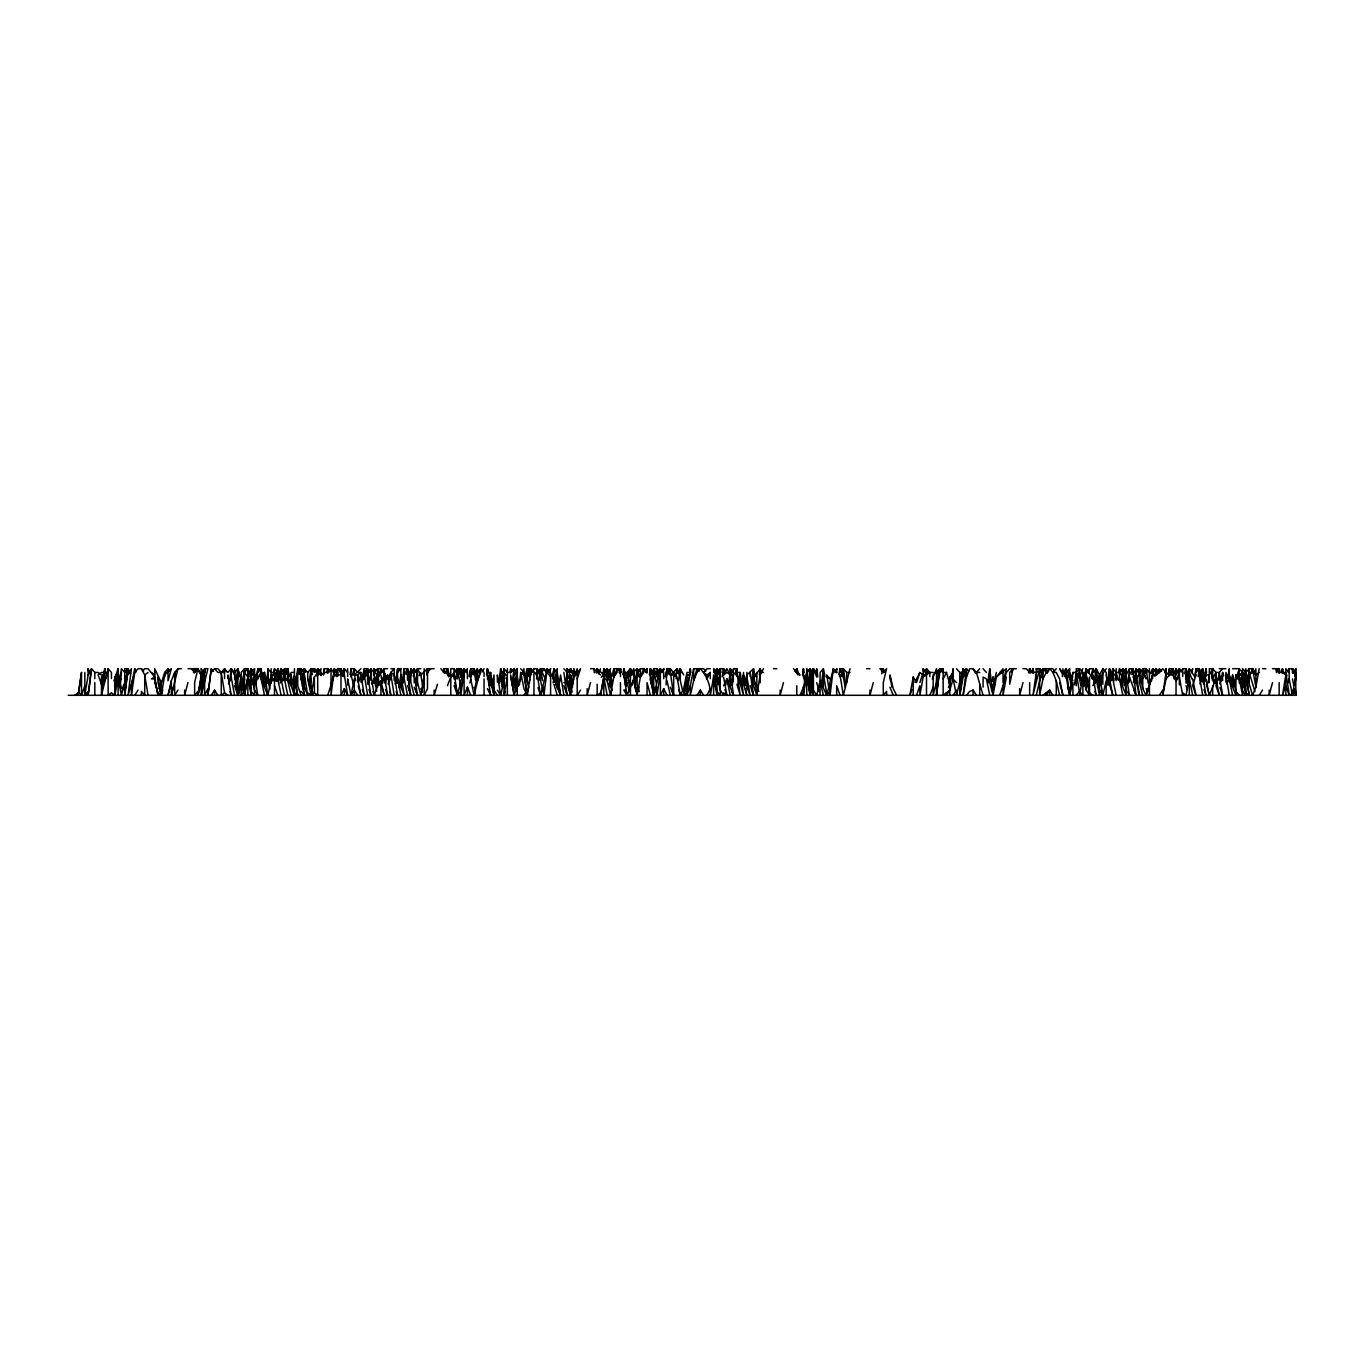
<?xml version="1.0" encoding="UTF-8"?>
<svg xmlns="http://www.w3.org/2000/svg" width="1364" height="1364" viewBox="0 0 1364 1364"><rect width="100%" height="100%" fill="white"/><g stroke="black" fill="none" stroke-linecap="round" stroke-linejoin="round"><path stroke-width="1.5" d="M104.244 674.413L101.465 684.251L98.14 674.958L101.465 672.452L104.789 672.452L101.465 677.038L101.465 695.299L104.789 668.701L105.625 672.588M124.755 695.299L128.08 668.701L124.755 668.701L124.755 695.299L128.08 668.701L124.755 672.452L121.43 668.701L119.913 678.419M201.275 695.299L204.6 668.701L207.925 668.701L201.275 695.299L201.275 687.166L204.6 668.701L205.197 672.588M224.054 672.793L224.566 668.701L227.89 672.452L231.215 668.701L234.54 672.452L237.865 695.299L239.535 691.974M229.681 680.977L231.215 668.701L234.54 674.958L236.756 683.091M242.98 680.977L244.514 668.701L247.856 668.701L251.181 674.958L254.505 690.082L257.83 695.299L254.505 674.958L251.181 674.958L249.101 684.421M276.261 680.977L277.796 668.701L281.12 674.958L287.77 668.701L289.441 676.476M303.899 672.793L304.411 668.701L307.735 672.452L307.735 678.914L311.06 695.299L314.385 692.81L314.385 677.038L321.034 668.701L320.267 674.839M323.592 674.839L324.359 668.701L327.701 668.701L329.918 671.19M343.558 674.839L344.325 668.701L347.65 672.452M363.012 678.931L364.29 668.701L367.615 668.701L369.15 680.977M373.497 674.839L374.265 668.701L370.94 672.452M413.684 672.793L414.196 668.701L415.526 672.026M415.73 683.023L417.52 668.701L420.845 668.701M426.727 674.839L427.495 668.701L434.144 668.701M460.248 672.793L460.759 668.701L457.434 668.701L455.218 671.19M469.728 676.885L470.751 668.701L474.075 668.701L477.4 674.958M476.633 674.839L477.4 668.701L477.912 672.793M498.9 683.023L500.69 668.701L501.355 672.674M502.225 683.023L504.015 668.701L507.34 672.452L510.665 672.452L513.989 668.701L516.206 671.19M512.199 683.023L513.989 668.701L513.989 692.81L510.665 677.038M526.282 676.885L527.305 668.701L530.63 668.701L537.28 674.958L540.604 695.299L543.929 687.166L543.929 695.299L547.271 668.701L553.92 678.914L560.57 695.299L557.245 672.452L553.92 668.701L552.71 676.476M529.607 676.885L530.63 668.701L524.799 677.311M540.093 672.793L540.604 668.701L543.929 668.701L546.163 671.19M552.642 678.931L553.92 668.701L554.654 672.469M555.711 680.977L557.245 668.701L554.756 680.363M566.708 672.793L567.219 668.701L569.436 671.19M573.374 672.793L573.886 668.701L572.624 685.069M596.648 672.793L597.159 668.701L603.826 674.958M606.128 676.885L607.151 668.701L611.311 679.05M619.938 672.793L620.449 668.701L613.8 668.701L611.907 676.629M632.998 674.839L633.766 668.701L631.549 675.504M646.553 672.793L647.065 668.701L644.848 671.19M663.194 672.793L663.705 668.701L662.034 671.821M666.007 676.885L667.03 668.701L670.355 668.701L677.004 677.038L680.329 695.299L683.671 694.054M705.836 671.19L703.619 668.701L693.645 668.701L690.32 685.7L686.996 695.299L690.32 668.701L690.832 672.793M715.401 680.977L716.935 668.701L719.152 671.19M718.726 680.977L720.26 668.701L723.585 668.701L725.801 671.19M733.048 672.793L733.559 668.701L736.901 668.701L737.413 672.793M736.117 674.839L736.901 668.701L734.889 673.697M751.99 680.977L753.525 668.701L746.875 674.958L745.204 682.529M759.407 674.839L760.174 668.701L755.196 675.692M796.269 672.793L796.781 668.701L794.564 671.19M808.289 683.023L810.08 668.701L812.296 671.19M812.126 678.931L813.404 668.701L816.729 672.452L813.404 672.452M821.605 683.023L823.396 668.701L820.071 672.452L820.071 695.299M932.345 679.05L936.505 668.701L936.505 695.299L939.83 668.701L943.155 668.701L943.155 695.299L949.804 690.082L953.129 678.914L953.129 668.701L951.919 676.476M956.471 668.701L959.796 672.452L959.796 695.299L963.12 668.701L966.445 672.452M964.229 671.19L966.445 668.701L963.12 695.299L966.445 677.038L966.445 668.701L968.662 671.19M1002.523 672.793L1003.034 668.701L996.385 677.038L993.06 695.299L989.735 682.58L989.735 668.701L988.065 680.755M1029.138 672.793L1029.649 668.701L1032.974 672.452M1068.558 676.885L1069.581 668.701L1066.256 672.452M1085.437 674.839L1086.204 668.701L1092.871 678.914M1112.052 674.839L1112.819 668.701L1116.144 672.452L1118.361 680.312M1138.923 672.793L1139.434 668.701L1136.11 672.452L1139.434 695.299L1138.326 691.616M1141.225 680.977L1142.759 668.701L1146.101 668.701L1149.426 672.452L1152.751 672.452L1156.075 668.701L1159.4 672.452L1156.075 674.958L1152.751 674.958L1146.101 695.299L1142.759 688.632L1139.434 672.452L1136.11 668.701L1136.11 680.807L1139.434 695.299M1211.607 676.885L1212.63 668.701L1209.305 668.701L1209.305 682.58M1237.966 678.931L1239.245 668.701L1232.596 668.701M1248.196 676.885L1249.219 668.701L1252.544 668.701L1255.886 674.958L1259.211 672.452M1278.648 672.793L1279.159 668.701L1272.51 668.701M1295.033 674.839L1295.8 668.701L1293.311 673.39M287.003 674.549L287.77 668.701L284.445 668.701L282.774 671.821M539.07 680.397L540.604 668.701L545.037 678.539M635.556 680.397L637.09 668.701L639.307 671.19M1121.276 680.397L1122.811 668.701L1126.135 674.958L1129.46 695.299L1126.135 690.082L1122.811 674.958L1121.481 683.091M1278.648 672.588L1279.159 668.701L1277.505 671.821M309.389 680.755L311.06 668.701L314.385 668.701L321.034 674.958L324.359 672.452L327.701 672.452L331.026 668.701L335.68 675.794M353.481 674.72L354.299 668.701L350.974 668.701L350.071 674.532M1125.573 672.708L1126.135 668.701L1123.919 671.19M1131.949 674.72L1132.785 668.701L1129.46 668.701L1126.135 674.958L1124.465 685.137M1204.31 680.755L1205.981 668.701L1206.577 672.588M81.499 672.452L78.174 695.299L81.499 672.452L81.499 694.054L78.174 692.81L74.85 695.299M143.612 671.19L141.396 668.701L138.071 668.701L134.729 672.452L131.404 695.299L131.404 685.7L134.729 668.701L136.4 671.821M211.25 668.701L207.925 695.299L211.25 668.701L213.466 671.19M256.926 678.692L257.83 668.701L261.155 668.701L261.922 674.839M262.672 684.916L264.48 672.452L261.155 677.038M266.304 682.835L267.804 672.452M276.585 680.755L277.796 672.452L274.471 668.701L273.857 672.588M280.507 676.612L281.12 672.452L282.331 680.755M283.235 680.755L284.445 672.452L281.12 668.701L279.688 674.634M295.937 684.916L297.744 672.452L301.086 668.701L304.411 672.452L302.331 682.563M317.113 676.612L317.71 672.452M337.061 676.612L337.675 672.452M343.728 676.612L344.325 672.452L342.108 675.504M383.045 680.755L384.256 672.452L380.914 668.701L377.589 668.701L374.265 672.452L377.589 674.958L379.669 685.188M389.695 680.755L390.905 672.452L394.23 668.701L390.905 668.701M409.047 684.916L410.871 672.452L407.529 677.038M415.696 684.916L417.52 672.452L417.52 682.58L420.845 695.299L423.692 682.87M484.049 676.612L484.049 672.452L480.725 668.701L477.4 672.452L474.075 695.299L470.751 678.914L470.751 668.701L469.08 676.476M488.892 684.916L490.699 672.452L487.374 678.914M502.208 684.916L504.015 672.452L500.69 672.452M515.2 686.996L517.314 672.452L513.989 674.958L517.314 668.701L517.314 695.299M526.692 676.612L527.305 672.452L529.795 677.311M530.63 672.452L527.305 695.299L527.305 690.082L523.981 695.299M565.412 684.916L567.219 672.452L570.544 668.701L575.54 675.692M606.537 676.612L607.151 672.452L610.475 668.701L609.52 672.657M625.292 684.916L627.099 672.452L630.441 668.701L633.766 672.452L636.477 691.156M653.714 688.632L653.714 668.701L657.056 668.701L660.381 672.452L657.056 695.299L657.056 687.166L653.714 695.299L650.389 678.914L655.385 691.974M676.101 678.692L677.004 668.701L670.355 674.958L667.03 672.452L670.355 668.701L670.355 674.958L673.68 674.958M728.427 684.916L730.234 672.452L732.451 675.504M741.726 684.916L743.551 672.452L743.551 684.251L746.875 695.299L745.631 689.161M805.851 678.692L806.755 672.452L810.08 695.299L806.755 674.958L803.43 695.299L803.43 687.166L806.755 672.452M839.423 676.612L840.019 668.701L843.344 668.701L846.686 672.452L846.686 682.938M936.505 695.299L939.83 668.701L933.181 674.958L933.181 695.299L939.83 668.701L943.155 672.452L946.48 672.452L949.804 684.251L949.804 695.299M988.218 682.835L989.735 672.452M1036.009 674.532L1032.974 695.299L1039.641 668.701L1036.299 668.701L1036.299 678.914M1062.317 676.612L1062.914 672.452L1066.256 668.701L1066.853 672.588M1074.423 684.916L1076.23 672.452L1079.555 668.701L1082.88 672.452L1085.096 679.204M1084.994 680.755L1086.204 672.452M1091.95 678.692L1092.871 668.701L1089.529 668.701L1088.421 672.725M1094.678 682.835L1096.196 672.452M1101.021 684.916L1102.845 672.452L1100.185 679.136M1112.223 676.612L1112.819 672.452L1109.495 672.452M1125.522 676.612L1126.135 672.452M1151.54 680.755L1152.751 672.452M1188.743 676.612L1189.34 672.452L1192 679.136M1195.393 676.612L1195.989 668.701L1199.314 668.701L1202.656 678.914L1205.981 672.452L1203.764 680.312M1221.394 680.755L1222.604 672.452L1223.713 675.828M1241.052 682.835L1242.57 672.452L1239.245 668.701L1235.92 678.914M1295.203 676.612L1295.8 672.452L1292.475 668.701L1289.151 668.701L1288.042 672.094M88.166 691.343L84.841 695.299L88.166 674.958L91.49 668.701L88.166 695.299L91.49 668.701L94.815 672.452L94.815 678.692M455.934 678.982L457.434 668.701L463.266 680.67M802.526 674.873L803.43 668.701L804.095 672.674M516.717 676.374L517.314 672.452M952.532 676.374L953.129 672.452L949.804 677.038L948.56 682.955M236.364 678.419L237.865 668.701L234.54 672.452M250.26 674.532L251.181 668.701L257.83 678.914L261.155 672.452L264.48 674.958L265.145 679.033M256.62 676.476L257.83 668.701M259.944 676.476L261.155 668.701L257.83 672.452M295.937 680.363L297.744 668.701L301.086 668.701L302.075 674.668M323.456 674.532L324.359 668.701L324.359 672.588M333.737 672.588L334.351 668.701L336.567 671.19M336.465 676.476L337.675 668.701L341 668.701L342.671 671.821M395.748 680.363L397.555 668.701L400.88 668.701L400.88 687.166L404.204 695.299L400.88 674.958L398.885 687.166M402.397 680.363L404.204 668.701L407.529 668.701L410.871 674.958M456.838 672.588L457.434 668.701L458.543 672.094M486.471 674.532L487.374 668.701L490.699 677.038M510.068 672.588L510.665 668.701L512.881 671.19M566.623 672.588L567.219 668.701L567.97 672.469M619.853 672.588L620.449 668.701L621.2 672.469M675.794 676.476L677.004 668.701L678.675 673.799M678.522 680.363L680.329 668.701L683.671 674.958M732.962 672.588L733.559 668.701M809.483 672.588L810.08 668.701L807.863 671.19M1045.677 672.588L1046.29 668.701L1046.29 672.861M1078.651 674.532L1079.555 668.701L1076.23 668.701L1076.23 685.7M1094.371 680.363L1096.196 668.701L1099.52 674.958L1102.845 695.299L1099.52 690.082L1096.196 674.958L1094.866 683.091M1108.591 674.532L1109.495 668.701L1112.819 677.038M1118.872 672.588L1119.486 668.701L1121.702 671.19M1152.137 672.588L1152.751 668.701L1154.967 671.19M1154.865 676.476L1156.075 668.701L1157.32 674.532M1194.779 676.476L1195.989 668.701M1198.121 676.476L1199.314 668.701L1195.989 672.452M1205.06 674.532L1205.981 668.701L1205.981 676.766M1228.06 676.476L1229.271 668.701L1229.271 680.807L1225.929 672.452L1225.929 682.119M1251.947 672.588L1252.544 668.701L1255.886 687.166L1252.544 695.299L1245.895 672.452L1242.57 668.701L1242.57 695.299L1239.245 678.914L1235.92 674.958L1233.704 686.859M154.03 676.527L154.695 672.452M154.695 682.58L158.019 692.81L161.344 695.299L164.686 674.958L171.335 668.701L168.011 680.807L168.011 668.701L170.227 671.19M237.2 679.033L237.865 674.958L235.102 683.91M249.851 683.091L251.181 674.958L254.505 672.452M266.474 683.091L267.804 674.958L269.884 685.188M276.466 680.585L277.796 672.452L279.006 680.755M289.765 683.091L291.095 674.958L287.77 674.958L284.445 672.452L286.338 680.022M375.935 685.137L377.589 674.958M386.916 679.033L387.581 674.958L390.905 695.299L389.575 691.463M402.874 683.091L404.204 674.958L407.529 668.701L408.637 674.362M420.845 695.299L424.17 674.958M527.97 691.241L528.635 687.166M529.3 683.091L529.965 679.033M536.615 679.033L537.28 668.701L533.955 668.701L532.625 672.026M559.581 681.062L560.57 674.958L563.895 695.299M569.555 681.062L570.544 674.958L572.215 684.506M635.095 684.66L637.09 672.452M690.32 674.958L686.996 674.958L683.671 695.299L686.996 692.81M732.229 683.091L733.559 674.958L730.234 674.958L726.91 672.452L723.585 674.958L723.585 668.701L722.102 676.902M742.886 679.033L743.551 674.958L744.88 683.091M745.545 683.091L746.875 674.958M751.871 685.137L753.525 674.958L756.85 677.038L756.85 685.7L758.844 691.463M821.725 685.137L823.396 674.958L826.72 692.81M1067.586 687.661L1069.581 692.81L1072.905 672.452L1076.23 672.452L1079.555 678.914L1080.8 685.069M1085.215 681.062L1086.204 674.958L1089.529 692.81L1092.871 695.299M1098.514 681.062L1099.52 674.958L1102.845 668.701L1106.17 672.452L1107.602 683.176M1108.165 683.091L1109.495 674.958L1110.603 680.909M1111.489 680.585L1112.819 672.452L1115.036 675.504M1115.479 679.033L1116.144 674.958M1128.13 683.091L1129.46 668.701M1175.376 679.033L1176.041 668.701L1176.979 672.657M1187.686 682.631L1189.34 672.452L1186.015 678.914M1207.975 683.091L1209.305 674.958L1212.63 668.701L1215.955 672.452L1215.955 683.142M1214.625 683.091L1215.955 674.958L1216.961 680.687M1230.925 685.137L1232.596 674.958L1235.92 691.343L1239.245 695.299M1238.58 679.033L1239.245 674.958L1242.57 672.452L1243.525 676.237M1289.151 694.054L1289.151 695.299L1285.826 685.7L1282.501 695.299L1285.826 674.958L1282.501 672.452L1285.826 672.452L1289.151 694.054L1292.475 695.299L1295.8 674.958L1292.475 668.701L1292.475 672.861M253.84 672.674L254.505 668.701L252.289 671.19M340.335 672.674L341 668.701L341 695.299L344.325 688.632L347.65 695.299L344.325 674.958M515.319 680.653L517.314 668.701L516.206 672.094M602.82 674.668L603.826 668.701L606.042 671.19M622.785 674.668L623.774 668.701L627.099 677.038L630.441 668.701L631.038 672.588M649.4 674.668L650.389 668.701L657.056 674.958L658.164 678.539M1032.309 672.674L1032.974 668.701L1033.81 672.588M1175.376 672.674L1176.041 668.701L1176.552 672.793M302.416 686.416L304.411 674.958L307.735 695.299L301.086 678.914L301.086 672.452L303.575 677.311M568.549 686.416L570.544 674.958L572.539 687.166M1097.526 686.416L1099.52 674.958L1099.52 695.299L1096.196 678.914L1092.871 685.7M1211.965 678.778L1212.63 674.958L1213.96 683.091M489.045 681.898L490.699 672.452L490.699 682.58L494.041 695.299L494.041 674.958L491.534 686.314M625.445 681.898L627.099 672.452L623.774 677.038L623.774 668.701L624.388 672.81M738.231 683.79L740.226 672.452L736.901 672.452L736.901 676.374M1134.456 681.898L1135.445 676.22M1240.899 681.898L1241.905 676.22M113.945 680.977L118.105 668.701L114.781 687.166L118.105 672.452L121.43 688.632L118.941 684.08M536.171 674.856L537.28 668.701L539.786 673.39M628.957 676.902L630.441 668.701L630.441 695.299M1152 672.793L1152.751 668.701L1153.262 672.588M1188.232 674.856L1189.34 668.701L1195.171 677.311M1259.211 668.701L1255.886 687.166L1255.886 668.701L1254.215 673.799M203.765 676.135L197.951 695.299L201.275 677.038L201.275 668.701L203.27 673.697M236.023 687.183L237.865 677.038M254.505 668.701L254.505 695.299L251.181 691.343L247.856 677.038L244.514 695.299L247.856 677.038L244.514 672.452L247.856 668.701L249.186 676.663M270.021 683.125L270.771 679.067M314.385 677.038L311.06 695.299L307.735 692.81L307.735 695.299M505.345 692.042L504.015 695.299L507.34 677.038M567.219 668.701L567.219 684.251L570.544 695.299L573.886 677.038L580.535 668.701L577.211 678.914M601.319 677.311L607.151 668.701L607.151 680.807L610.475 695.299L613.8 677.038L613.8 668.701L614.312 672.588M715.077 682.256L716.935 672.452L720.26 668.701L720.26 695.299L716.935 691.343L713.611 677.038L710.286 695.299C710.883 685.683 706.74 675.76 700.295 668.701L696.97 672.452L693.645 680.807L690.32 695.299L690.32 685.7M923.189 674.958L919.865 672.452L916.54 682.58L913.215 677.038L909.89 695.299L911.885 689.553M949.071 681.096L949.804 677.038M959.796 695.299L963.12 677.038L963.12 668.701L956.471 695.299L956.471 690.082L953.129 695.299M992.327 681.096L993.06 677.038L994.714 684.916M1006.359 677.038L1003.034 695.299L1003.034 685.7L1006.359 672.452L1009.701 668.701L1016.351 668.701M1128.352 683.125L1129.46 677.038L1136.11 695.299L1132.785 668.701L1135.274 673.39M1142.026 681.096L1142.759 677.038L1141.105 682.835M1241.462 683.125L1242.57 677.038L1245.895 692.81L1249.219 695.299L1245.895 672.452L1249.219 668.701L1249.219 682.58M1244.786 683.125L1245.895 677.038L1249.219 695.299M1289.151 668.701L1289.151 678.914L1292.475 695.299L1293.584 689.212M1294.317 685.154L1295.8 677.038L1292.475 668.701L1292.987 672.793M269.288 684.864L271.129 674.958L273.635 680.67M1107.653 684.864L1109.495 674.958L1110.501 680.687M1240.729 684.864L1242.57 674.958L1239.245 674.958L1237.574 678.761M375.748 682.256L377.231 674.413M1072.905 672.452L1069.581 692.81M1164.941 672.725L1166.05 668.701L1166.05 678.914L1162.725 695.299L1166.05 672.452L1162.725 668.701L1159.4 672.452M342.841 676.254L344.325 668.701L341 674.958L334.351 674.958L327.701 695.299M370.207 672.469L370.94 668.701L368.723 671.19M443.385 672.469L444.135 668.701L447.46 668.701L449.677 675.504M446.727 672.469L447.46 668.701L448.364 674.873M549.845 672.469L550.596 668.701L548.379 671.19M736.151 672.469L736.901 668.701L735.469 674.634M835.962 672.469L836.695 668.701L836.695 672.725M838.911 674.362L840.019 668.701M1064.773 676.254L1066.256 668.701L1069.325 693.253M1091.388 676.254L1092.871 668.701L1093.979 672.725M1168.266 674.362L1169.374 668.701L1172.699 668.701L1176.041 674.958L1179.366 668.701L1182.69 672.452M1281.751 672.469L1282.501 668.701L1283.013 672.793M111.456 678.556L111.456 672.452L108.114 668.701L108.114 695.299L111.456 692.81L114.781 695.299L118.105 678.914L121.43 695.299L128.08 668.701L130.586 673.39M120.595 683.023L121.43 672.452M122.266 691.207L123.51 685.069M177.985 668.701L174.66 672.452L171.335 680.807L171.335 695.299L177.985 668.701L181.31 668.701M197.951 695.299L201.275 674.958L197.951 668.701L187.959 668.701M243.696 683.023L244.514 678.914L241.854 686.689M266.986 683.023L267.804 678.914L269.884 689.161M280.285 683.023L281.12 678.914L284.445 695.299M310.225 683.023L311.06 678.914L309.065 684.745M347.65 685.069L347.65 678.914L350.974 695.299L354.299 678.914L354.299 695.299M373.429 683.023L374.265 678.914L377.589 687.166L377.589 668.701L378.101 672.588M396.719 683.023L397.555 678.914L400.88 687.166M469.915 683.023L470.751 678.914M512.745 685.069L513.989 678.914L516.496 691.207M519.394 685.069L520.656 672.452L523.981 674.958L526.964 693.27M632.521 685.069L633.766 678.914L637.09 695.299L640.415 677.038L640.415 668.701L643.74 668.701L647.065 672.452M725.665 685.069L726.91 678.914L733.559 695.299L730.234 672.452M732.315 685.069L733.559 672.452L730.234 668.701L730.234 685.7M1054.611 671.821L1052.94 668.701L1042.966 668.701L1042.966 678.914L1039.641 695.299L1039.641 668.701L1042.966 672.452L1039.641 680.807L1036.299 695.299M1095.36 683.023L1096.196 678.914M1108.25 685.069L1109.495 678.914L1112.819 672.452L1114.03 680.755M1128.625 683.023L1129.46 677.038M1192.665 695.299L1189.34 678.914L1186.015 695.299L1182.69 692.81M1215.119 683.023L1215.955 678.914L1219.28 695.299L1215.955 685.7L1219.28 674.958L1222.604 695.299L1219.945 687.627M1294.965 683.023L1295.8 678.914M555.574 684.916L557.245 677.038L560.57 695.299L558.575 689.553M607.151 680.807L603.826 677.038L600.501 695.299L603.826 677.038L607.151 672.452L611.805 690.423M745.204 684.916L746.875 677.038L750.2 695.299L744.215 680.858M1121.975 680.977L1122.811 677.038M101.465 684.251L104.789 668.701L105.454 672.674M299.824 674.532L301.086 668.701L299.074 673.697M326.866 672.588L327.701 668.701L329.355 671.821M406.284 674.532L407.529 668.701M462.43 676.476L464.101 668.701L467.426 672.452L467.426 678.692M806.755 695.299L806.755 668.701L810.08 672.452L813.404 690.082L816.729 695.299L820.071 680.807L826.72 695.299L833.37 668.701L836.695 672.452M841.69 676.476L843.344 668.701L840.019 672.452M1013.026 668.701L1009.701 684.251L1009.701 672.452L1013.026 668.701L1011.918 672.094M1083.715 680.363L1086.204 668.701L1087.159 672.657M1243.405 680.363L1245.895 668.701L1245.895 695.299L1242.57 691.343L1239.245 674.958M252.425 684.421L254.505 674.958M255.75 684.421L257.83 674.958M292.339 684.421L294.419 674.958L297.744 695.299L294.419 692.81L291.095 674.958L291.095 685.7L294.419 695.299L294.419 668.701M553.085 682.699L553.92 678.914M714.429 686.314L716.935 674.958L720.26 668.701L720.993 672.469M718.18 684.421L720.26 674.958L716.935 672.452M1083.715 686.314L1086.204 674.958L1089.529 695.299L1086.204 690.082L1082.88 677.038L1079.555 695.299M1288.315 682.699L1289.151 678.914M1228.009 677.976L1229.271 672.452M101.465 695.299L108.114 668.701M159.452 689.093L164.686 672.452L168.011 668.701M171.335 680.807L168.011 695.299L171.335 682.58M261.155 672.452L261.155 678.914L267.804 695.299L271.129 680.807L274.471 678.914M497.366 690.082L500.69 695.299L504.015 680.807M610.475 695.299L611.907 689.093M638.045 691.156L638.983 687.013M666.075 684.95L667.03 668.701L665.121 676.629M1243.525 687.251L1245.895 677.038M199.945 673.697L197.951 668.701L194.626 682.58L194.626 695.299L197.951 691.343M361.903 678.607L364.29 668.701L364.29 678.914M365.705 676.629L367.615 668.701L364.29 672.452M369.985 672.657L370.94 668.701L371.451 672.793M383.301 672.657L384.256 668.701L387.581 668.701M413.241 672.657L414.196 668.701L414.707 672.793M446.505 672.657L447.46 668.701L448.483 676.885M454.11 685.7L457.434 695.299L464.101 668.701L460.759 672.452M466.471 672.657L467.426 668.701L466.317 672.094M475.968 674.634L477.4 668.701M568.174 678.607L570.544 668.701L573.886 677.038M619.495 672.657L620.449 668.701L620.449 676.612M663.705 678.692L663.705 672.452L660.381 668.701L653.714 695.299L650.389 674.958L653.714 672.452L650.952 682.273M1064.346 676.629L1066.256 668.701L1063.749 673.39M1084.789 674.634L1086.204 668.701L1086.716 672.793M1088.591 672.657L1089.529 668.701M1145.146 672.657L1146.101 668.701L1148.215 683.108M1158.445 672.657L1159.4 668.701L1161.616 671.19M1165.095 672.657L1166.05 668.701M1171.761 672.657L1172.699 668.701L1174.711 673.697M1281.546 672.657L1282.501 668.701L1282.501 672.946M811.034 684.728L813.404 674.958M134.729 672.452L128.08 695.299L131.404 668.701L128.08 674.958M290.14 676.237L291.095 672.452L294.419 672.452M408.961 680.022L410.871 672.452M413.241 676.237L414.196 672.452L417.52 668.701L420.845 674.958L422.499 685.137M996.385 672.452L993.06 685.7L993.06 691.463M1247.327 680.022L1249.219 672.452L1252.544 672.452L1252.544 668.701L1250.89 673.799M652.776 680.772L653.714 677.038L651.054 683.978M1087.637 684.489L1089.529 677.038L1089.529 695.299M160.406 686.211L161.344 682.58L154.695 668.701L154.695 678.914L158.019 695.299L154.695 677.038L148.045 668.701L144.72 668.701L142.504 671.19M161.822 693.492L162.776 689.843M171.335 695.299L173.705 686.211M187.959 682.58L184.634 695.299L184.634 690.082M416.566 686.211L417.52 682.58M489.761 686.211L490.699 682.58M515.899 688.036L517.314 682.58L518.269 686.211M590.51 682.58L587.185 695.299L587.185 688.632M626.161 686.211L627.099 672.452L630.441 687.166L627.099 695.299L623.774 690.082M686.996 682.58L683.671 695.299L689.655 676.817M783.465 682.58L780.14 695.299L780.14 690.082M808.664 688.036L810.08 682.58L813.404 695.299L810.08 690.082M873.301 682.58L869.959 695.299L869.959 690.082M1023 682.58L1019.675 695.299L1019.675 688.632M1272.51 682.58L1269.185 695.299L1269.185 690.082M193.518 672.725L194.626 668.701L196.842 671.19M413.087 672.725L414.196 668.701L414.196 682.835M446.352 672.725L447.46 668.701L447.46 674.958M459.651 672.725L460.759 668.701L462.089 672.026M472.967 672.725L474.075 668.701L474.808 672.469M501.202 672.793L500.69 668.701L500.69 680.807L504.015 668.701L504.015 695.299M596.051 672.725L597.159 668.701L598.83 673.799M619.341 672.725L620.449 668.701M699.186 671.19L696.97 668.701L693.645 680.807L693.645 668.701M850.011 668.701L843.344 695.299L840.019 674.958L843.344 677.038L845.203 687.183M1028.541 672.725L1029.649 668.701L1030.485 672.588M1039.641 680.807L1042.966 668.701L1046.29 672.452L1042.966 678.914M1111.166 674.754L1112.819 668.701L1113.331 672.793M1191.556 672.725L1192.665 668.701L1191.556 672.094M1201.548 672.725L1202.656 668.701L1204.497 678.147M331.026 684.251L334.351 672.452L337.675 668.701L341 672.452M343.217 676.374L344.325 672.452M554.466 682.273L557.245 672.452L557.245 688.632M602.717 676.374L603.826 672.452M755.741 676.374L756.85 672.452L756.85 676.612M953.129 672.452L948.474 687.661M1133.348 682.273L1135.564 674.413M1243.133 682.273L1245.895 672.452M437.486 684.251L434.144 695.299L434.144 690.082M362.074 682.119L364.29 674.958L367.615 672.452M368.161 683.91L370.94 674.958L374.265 695.299L377.589 685.7L380.914 680.807L384.256 695.299L381.477 686.092M385.364 682.119L387.581 674.958L387.581 679.033M388.126 683.91L390.905 674.958L394.23 695.299M1146.101 695.299L1152.751 674.958M1195.989 674.958L1192.665 685.7L1195.989 695.299L1192.665 678.914M1199.877 683.91L1202.656 674.958L1205.981 695.299L1203.986 689.553M1219.842 683.91L1222.604 674.958M275.017 677.209L277.796 668.701L279.637 678.948M352.083 675.504L354.299 668.701L357.641 672.452L360.966 672.452L360.966 682.119M380.914 668.701L377.589 678.914L380.914 672.452L380.914 668.701L381.426 672.793M522.31 673.799L523.981 668.701L523.981 674.958M525.089 675.504L527.305 668.701L529.522 671.19M532.847 672.094L533.955 668.701M539.496 672.094L540.604 668.701L542.599 680.653M599.376 672.094L600.501 668.701M645.956 672.094L647.065 668.701L647.065 672.776M662.597 672.094L663.705 668.701L662.375 672.026M795.672 672.094L796.781 668.701L799.44 675.368M841.128 675.504L843.344 668.701L845.475 683.108M881.604 673.799L883.275 668.701L879.951 668.701L883.275 672.452L886.6 668.701L883.275 682.58L883.275 695.299L886.6 691.343L886.6 695.299M1144.43 673.799L1146.101 668.701L1146.612 672.793M1171.045 673.799L1172.699 668.701L1173.961 674.532M1184.344 673.799L1186.015 668.701L1182.69 668.701L1181.019 671.821M261.718 680.892L264.48 672.452L267.804 695.299M374.827 680.892L377.044 674.14M388.689 679.204L390.905 672.452L394.23 674.958L397.555 695.299L396.225 691.463M919.865 682.58L922.644 674.14M265.145 686.689L267.804 678.914M396.225 682.801L397.555 678.914L400.88 695.299M511.994 684.745L513.989 678.914M558.575 684.745L560.57 678.914M571.874 684.745L573.886 678.914M731.564 684.745L733.559 678.914M1214.625 682.801L1215.955 678.914L1209.305 695.299L1206.458 684.387M81.499 695.299L84.841 685.7M916.54 695.299L919.865 685.7L919.865 695.299L923.189 677.038L923.189 668.701L926.514 672.452L933.181 672.452M999.71 695.299L1003.034 685.7M358.306 682.392L360.966 674.958L364.29 695.299L362.295 689.553M380.914 684.251L384.256 674.958L387.581 695.299L385.586 689.553M1134.115 680.534L1135.445 676.817M1240.575 680.534L1241.905 676.817M228.555 683.978L231.215 677.038L231.215 668.701M447.46 685.7L450.785 677.038L454.11 672.452L457.434 695.299L460.759 691.343M498.695 682.239L500.69 677.038L502.532 687.183M108.114 672.452L104.789 680.807L104.789 668.701M286.44 672.026L287.77 668.701L288.793 676.885M364.29 677.038L367.615 668.701L367.615 672.725M388.246 679.136L390.905 672.452L391.86 676.237M416.19 672.026L417.52 668.701M452.78 675.794L454.11 672.452M470.751 677.038L474.075 668.701L475.61 680.397M500.69 680.807L504.015 672.452L506.232 675.504M549.266 672.026L550.596 668.701M574.551 675.368L577.211 668.701L577.211 695.299L580.535 690.082M607.815 679.136L610.475 672.452L612.283 684.916M617.125 668.701L613.8 677.038L617.125 672.452L617.125 668.701L620.449 672.452M643.74 668.701L640.415 677.038L643.74 672.452L643.74 668.701L645.411 671.821M810.745 675.368L813.404 668.701L816.729 677.038L816.729 668.701L817.752 676.885M835.365 672.026L836.695 668.701M966.445 668.701L963.12 677.038L965.337 673.987M966.445 677.038L969.77 668.701L973.095 668.701L976.419 672.452L983.086 695.299M1150.756 673.697L1152.751 668.701L1152.751 678.13M1170.704 673.697L1172.699 668.701L1173.449 672.469M1176.706 679.136L1179.366 672.452M401.545 685.512L404.204 678.914L404.204 668.701M520.656 678.914L513.989 695.299L510.665 674.958M633.766 678.914L630.441 687.166L628.224 680.414M1127.465 683.876L1129.46 678.914M1188.01 682.222L1189.34 678.914M470.751 695.299L467.426 687.166L464.101 695.299L464.101 668.701L464.613 672.793M475.405 692.042L474.075 695.299L480.725 668.701L480.725 672.452L477.4 680.807L477.4 672.452M803.43 687.166L800.105 695.299L803.43 692.81M929.856 695.299L933.181 687.166M371.775 684.012L374.265 678.914L376.771 691.207M395.066 684.012L397.555 678.914M723.585 685.7L726.91 678.914L730.234 695.299M914.886 682.307L919.865 672.452M1203.474 684.012L1205.981 678.914L1209.305 695.299M1226.765 684.012L1229.271 678.914L1235.92 695.299L1235.92 674.958M207.925 688.632L204.6 695.299L204.6 668.701M667.03 695.299L663.705 688.632L660.381 695.299L660.381 668.701L658.71 671.821M680.329 695.299L683.671 688.632L686.996 672.452L690.32 672.452M706.944 695.299L710.286 688.632M272.8 675.692L274.471 672.452L271.129 672.452L267.804 668.701L267.804 682.887M304.411 672.452L301.086 678.914L304.411 695.299L301.086 691.343M419.174 675.692L420.845 672.452M710.286 672.452L706.944 678.914L706.944 674.958L710.286 672.452L710.286 678.692M943.155 678.914L946.48 672.452M1136.11 678.914L1142.759 668.701L1146.101 678.914L1143.595 674.072M1212.63 678.914L1215.955 672.452L1219.28 672.452L1222.604 668.701M1134.456 683.978L1136.11 680.807M316.056 671.821L317.71 668.701L319.926 671.19M382.585 671.821L384.256 668.701M444.971 673.39L447.46 668.701M459.105 671.821L460.759 668.701L461.595 672.588M470.751 674.958L474.075 668.701L474.075 674.958L470.751 672.452M482.396 671.821L484.049 668.701M537.28 674.958L540.604 668.701L541.218 672.588M542.275 671.821L543.929 668.701L545.6 671.821M667.03 674.958L670.355 668.701M723.585 674.958L726.91 668.701L730.234 674.958M763.499 668.701L760.174 674.958L756.85 695.299L753.525 685.7L753.525 668.701L755.196 676.476M811.751 671.821L813.404 668.701L813.404 695.299L810.745 679.033M924.86 671.821L926.514 668.701L929.856 672.452L929.856 676.646M941.501 671.821L943.155 668.701M1047.126 673.39L1049.615 668.701L1052.94 672.452L1056.265 680.807L1059.589 695.299M1081.226 671.821L1082.88 668.701M1104.499 671.821L1106.17 668.701M1123.629 673.39L1126.135 668.701L1126.135 695.299L1119.486 678.914L1116.144 678.914M1129.46 674.958L1132.785 668.701L1133.74 672.657M1143.595 673.39L1146.101 668.701L1146.101 672.452L1142.759 672.452M936.505 680.807L938.995 676.425M959.796 680.807L962.285 676.425M134.729 695.299L138.071 690.082M177.985 690.082L174.66 695.299L174.66 672.452L175.325 676.22M211.25 695.299L214.574 690.082L217.899 695.299M350.974 695.299L354.299 690.082L357.641 695.299M696.97 695.299L700.295 690.082L703.619 695.299M949.804 690.082L946.48 695.299L946.48 692.81M1159.4 695.299L1162.725 690.082M1259.211 695.299L1262.535 690.082M118.105 672.452L114.781 677.038L114.781 695.299M201.275 677.038L203.492 673.987M271.129 677.038L274.471 672.452L276.125 679.801M657.056 677.038L659.272 673.987M926.514 672.452L923.189 677.038L929.856 672.452M1076.23 677.038L1079.555 672.452L1082.334 682.273M244.514 691.343L241.189 695.299L241.189 672.452L244.514 668.701L244.514 690.815M608.259 677.601L610.475 674.958L613.8 674.958M826.72 695.299L830.045 691.343M966.445 695.299L969.77 691.343L973.095 690.082L976.419 695.299M1076.23 695.299L1079.555 691.343L1082.88 695.299L1082.88 677.038M1166.05 678.914L1169.374 674.958L1172.699 674.958L1176.041 678.914L1176.041 695.299M197.951 668.701L194.626 672.452L191.301 668.701M211.25 672.452L214.574 668.701L217.899 668.701L221.241 672.452L224.566 692.81L227.89 695.299M302.194 671.19L304.411 668.701L305.741 672.026M307.735 672.452L311.06 668.701L314.385 672.452L314.385 668.701L312.168 671.19M360.966 668.701L354.299 674.958L354.299 668.701M397.555 672.452L400.88 668.701M428.33 672.588L427.495 668.701L420.845 674.958M427.495 672.452L430.819 668.701M630.441 674.958L637.09 668.701L639.852 677.209M638.199 671.19L640.415 668.701M677.004 672.452L680.329 668.701L680.841 672.793M713.611 672.452L716.935 668.701L717.703 674.839M979.744 668.701L976.419 672.452L979.744 672.452M1040.749 671.19L1042.966 668.701M1046.29 672.452L1049.615 668.701M1056.265 668.701L1052.94 672.452L1056.265 672.452L1059.589 678.914L1062.914 695.299L1059.589 682.58M1092.871 672.452L1096.196 668.701L1096.929 672.469M1116.144 672.452L1119.486 672.452L1122.811 668.701L1124.652 678.147M1169.374 672.452L1172.699 668.701L1174.097 678.743M1176.041 672.452L1179.366 668.701L1179.366 684.916M1182.69 695.299L1179.366 677.038L1176.041 680.807L1172.699 674.958M119.214 681.352L121.43 678.914M1042.966 695.299L1049.615 690.082L1052.94 695.299M148.045 672.452L144.72 674.958L144.72 695.299L141.396 691.343L141.396 695.299M224.566 692.81L221.241 695.299L221.241 672.452L224.566 668.701L226.219 671.821M360.966 672.452L357.641 674.958L354.299 674.958M460.759 674.958L464.101 672.452L460.759 695.299L460.759 682.58M600.501 692.81L597.159 695.299L597.159 684.251M996.385 677.038L1006.359 668.701L1003.034 682.58L1003.034 672.452L999.71 672.452M1132.785 677.038L1136.11 674.958M154.695 677.038L151.37 678.914L154.695 678.914M1176.041 678.914L1179.366 677.038M457.434 674.958L454.11 668.701L450.785 668.701L450.785 695.299M590.51 668.701L593.834 668.701L600.501 674.958M710.286 668.701L706.944 668.701L703.619 672.452L706.944 674.958M773.49 668.701L776.815 668.701M866.634 668.701L869.959 668.701M1023 668.701L1026.325 668.701L1029.649 672.452L1036.299 672.452M1219.28 668.701L1225.929 668.701M1262.535 668.701L1265.86 668.701M94.815 672.452L98.14 672.452L101.465 674.958M168.011 672.452L164.686 672.452L164.686 676.612M201.94 676.22L201.275 672.452L204.6 672.452M573.886 672.452L577.211 672.452M650.389 672.452L660.381 672.452M763.499 672.452L760.174 672.452L760.174 682.835M846.686 672.452L850.011 672.452M963.12 672.452L959.796 672.452L963.12 674.958M1205.981 674.958L1209.305 674.958M287.77 695.299L284.445 678.914L287.77 678.914L291.095 685.7M563.895 682.58L567.219 682.58M68.2 695.299L1295.8 695.299L1295.8 668.701M826.72 677.038L830.045 678.914L826.72 674.958L829.039 689.195M284.445 678.914L287.77 680.807L291.095 695.299M1069.581 674.958L1072.905 677.038M1166.05 672.452L1169.374 674.958M936.505 672.452L939.83 674.958M800.105 674.958L793.456 668.701M723.585 692.81L726.91 695.299L723.585 677.038M314.385 692.81L317.71 695.299L317.71 668.701L318.477 674.549M151.37 672.452L154.695 674.958M754.633 683.62L756.85 685.7L753.525 680.807M954.237 680.142L956.471 682.58M264.48 682.58L261.155 678.914L264.48 695.299M1289.151 672.452L1285.826 668.701L1285.826 695.299M1279.159 672.452L1275.834 668.701L1276.448 672.588M1062.914 672.452L1059.589 668.701L1062.914 674.958M983.086 668.701L986.411 672.452M563.895 668.701L567.219 672.452M520.656 668.701L523.981 672.452M440.811 668.701L444.135 672.452M414.196 695.299L410.871 682.58L410.871 668.701L414.196 672.452M214.574 668.701L217.899 672.452L224.566 672.452L224.566 678.556M1119.486 672.452L1121.702 675.504M547.271 672.452L550.596 677.038L550.596 695.299M723.585 695.299L720.26 690.082L716.935 674.958L713.611 668.701L716.935 680.807M497.366 695.299L494.041 690.082L490.699 674.958M1201.82 681.199L1199.314 677.038L1199.314 668.701M973.095 668.701L975.601 673.39M929.02 673.39L926.514 668.701L926.514 672.946M657.056 674.958L653.714 668.701L656.306 683.057M603.826 676.612L603.826 668.701L605.48 671.821L607.151 668.701L610.475 677.038M411.382 672.793L410.871 668.701L414.196 674.958L417.52 695.299L414.196 687.166M314.385 668.701L317.71 674.958M141.396 668.701L144.72 674.958L148.045 695.299M608.804 683.978L610.475 687.166L610.475 672.452M201.275 672.452L202.929 675.692M1146.101 688.632L1147.755 691.974M896.574 695.299L893.25 688.632L889.925 674.958L891.92 687.166M731.905 691.974L733.559 695.299M567.884 680.858L572.215 691.974M526.47 693.645L523.981 688.632L520.656 672.452M487.374 688.632L490.699 695.299L487.374 674.958M420.845 688.632L422.499 691.974M307.735 678.914L312.714 691.974M504.015 685.7L500.69 678.914L502.344 687.115M1232.596 682.58L1229.271 674.958L1230.601 683.091M1134.115 690.423L1136.11 695.299M889.925 687.166L893.25 695.299M670.355 687.166L673.68 695.299L673.68 672.452L674.788 676.374M474.075 687.166L475.405 690.423M1186.015 683.091L1186.015 668.701L1189.34 677.038M1072.905 680.807L1069.581 672.452L1070.791 680.755M884.605 672.026L883.275 668.701L883.275 672.776M760.174 668.701L761.504 672.026M713.611 668.701L715.606 673.697M524.646 674.123L528.721 687.013M448.79 675.794L447.46 672.452L450.785 677.038L454.11 674.958L454.775 679.033M408.859 675.794L407.529 672.452L407.529 680.312M386.916 679.136L384.256 672.452L384.256 682.955M375.594 672.026L374.265 668.701L374.265 682.835M1081.55 680.534L1079.555 674.958L1082.88 672.452L1082.88 676.612M1186.015 685.7L1187.345 689.553M1094.866 691.463L1096.196 695.299L1092.871 674.958L1092.871 678.539M840.019 695.299L836.695 685.7L836.695 695.299M750.2 685.7L753.525 695.299L750.2 672.452L750.2 676.493M724.915 689.553L726.91 695.299M671.685 689.553L673.68 695.299L670.355 672.452M625.104 689.553L626.434 693.389M563.895 685.7L567.219 695.299L563.895 672.452M537.945 687.627L540.604 695.299L547.271 668.701L547.782 672.588M488.704 689.553L490.699 695.299M415.526 689.553L417.52 695.299M407.529 685.7L410.871 695.299L407.529 672.452L408.365 676.493M372.935 691.463L374.265 695.299M368.945 689.553L370.94 695.299L367.615 674.958L367.615 683.91M301.086 695.299L297.744 685.7L297.744 668.701M274.471 685.7L277.796 695.299M243.849 693.389L241.189 685.7L237.865 695.299L234.54 685.7M229.885 691.463L231.215 695.299L227.89 674.958L227.89 678.539M1285.826 672.452L1286.934 675.828M1249.219 672.452L1254.931 691.667M1201.548 679.204L1199.314 672.452L1202.656 668.701L1202.656 682.119M740.226 682.58L740.226 672.452L743.551 695.299L736.901 672.452L740.226 695.299L736.901 684.251M527.305 680.807L527.305 672.452L528.414 675.828M386.472 679.204L384.256 672.452L385.756 682.835M1142.759 695.299L1139.434 682.58L1139.434 668.701L1140.543 672.094M1036.299 668.701L1037.424 672.094M731.343 672.094L730.234 668.701L730.746 672.793M375.373 672.094L374.265 668.701L374.776 672.793M88.166 674.958L88.166 668.701L89.819 673.799M678.675 689.775L679.784 693.458M639.307 691.616L637.09 684.251L637.09 668.701L638.113 676.885M558.353 687.933L560.57 695.299M553.92 684.251L557.245 695.299M408.637 687.933L410.871 695.299M358.186 686.092L360.966 695.299L357.641 678.914M159.128 687.933L160.799 693.458M394.776 678.965L395.901 682.835M454.672 682.801L457.434 692.81M537.28 668.701L538.388 672.725M530.63 674.958L530.63 668.701L531.738 672.725M335.459 672.725L334.351 668.701L331.026 695.299L331.026 668.701M240.081 676.766L237.865 668.701L237.865 695.299L241.189 674.958L244.156 690.815M201.275 668.701L202.384 672.725M350.974 674.958L353.753 685.137M1101.413 689.843L1102.845 695.299L1106.17 680.807L1106.17 695.299M816.729 682.58L819.116 691.667M752.093 689.843L753.525 695.299M650.389 695.299L647.065 682.58L647.065 695.299M634.703 686.211L636.136 691.667M627.099 682.58L629.486 691.667M565.327 688.036L567.219 695.299M161.344 695.299L158.019 682.58L158.019 677.038L160.986 693.27M804.385 678.863L803.43 674.958L805.272 684.864M311.06 668.701L312.492 674.634M239.774 676.629L237.865 668.701L238.632 674.839M234.54 677.038L235.972 683.176M820.071 680.807L823.396 695.299M682.716 691.156L680.329 680.807L680.329 668.701M667.03 680.807L670.355 695.299M542.514 689.093L540.604 680.807L540.604 668.701M295.374 684.95L297.744 695.299M715.265 682.529L713.611 674.958L713.611 695.299M234.54 674.958L236.62 684.421M1279.159 672.861L1279.159 668.701L1279.995 672.588M825.049 676.476L823.396 668.701L823.396 687.166M650.389 680.534L650.389 668.701L651.651 674.532M457.434 678.914L457.434 668.701L458.27 672.588M301.086 672.452L301.904 676.493M1292.475 678.914L1293.72 685.069M1294.965 691.207L1295.8 695.299L1295.033 689.161M1229.271 678.914L1232.596 695.299M1119.486 678.914L1122.811 695.299M1116.144 695.299L1112.819 678.914L1112.819 668.701M1109.495 678.914L1112.819 695.299L1109.495 684.251L1109.495 668.701L1110.108 672.81M989.735 695.299L986.411 678.914L983.086 677.038L983.086 687.166M953.129 678.914L955.635 691.207M743.96 680.977L744.795 685.069M568.055 683.023L570.544 695.299M404.204 678.914L407.529 695.299M277.796 678.914L281.12 695.299M1139.434 668.701L1140.185 672.469M667.03 668.701L667.763 672.469M410.871 668.701L411.604 672.469M1200.439 680.909L1199.314 674.958L1202.656 695.299M1186.015 674.958L1187.856 684.864M753.525 674.958L756.85 692.81M358.749 680.909L357.641 674.958L357.641 681.062M287.77 674.958L289.253 682.887M1069.581 677.038L1071.422 687.183M1066.256 677.038L1069.581 695.299L1072.905 682.58L1072.905 695.299M993.793 681.096L993.06 677.038L993.06 680.977M889.925 677.038L890.658 681.096M743.551 677.038L744.659 683.125M713.611 677.038L716.935 695.299L716.935 674.958M607.151 695.299L603.826 677.038L603.826 695.299M517.314 677.038L518.439 683.125M491.824 683.125L494.041 695.299M247.856 677.038L251.181 695.299L251.181 668.701L251.777 672.81M231.215 677.038L234.54 695.299M608.259 674.856L607.151 668.701L608.054 674.873M457.434 668.701L460.401 685.12M1136.11 668.701L1136.775 672.674M1242.57 674.958L1245.895 695.299M1225.929 674.958L1229.271 695.299M1109.495 674.958L1110.16 679.033M1106.17 674.958L1107.5 683.091M1076.23 672.452L1079.555 692.81M623.774 674.958L627.099 695.299M514.995 681.062L515.984 687.166M500.69 695.299L497.366 674.958L497.366 682.119M380.914 674.958L382.261 683.091M364.29 674.958L367.615 695.299M301.086 674.958L304.411 695.299M271.129 674.958L272.135 681.062M1039.641 668.701L1040.238 672.588M796.781 672.776L796.781 668.701L797.684 674.532M1186.015 668.701L1186.612 672.81M487.988 672.81L487.374 668.701L487.374 676.868M1220.49 680.755L1219.28 672.452L1219.28 680.329M810.08 672.452L813.404 695.299M753.525 672.452L754.139 676.612M527.305 672.452L527.902 676.612M524.577 676.612L526.692 691.156M504.015 672.452L504.919 678.692M354.299 672.452L355.51 680.755M274.471 672.452L275.681 680.755M1295.237 688.786L1295.8 692.81M1097.85 680.755L1096.196 668.701L1096.196 682.273M796.781 668.701L797.599 674.72M570.544 668.701L571.107 672.708M963.12 668.701L963.632 672.588M923.189 668.701L923.701 672.588M1279.159 668.701L1279.671 672.793M1252.544 668.701L1253.056 672.793M1033.486 672.793L1032.974 668.701L1032.974 672.861M1029.649 668.701L1030.161 672.793M989.735 668.701L992.549 691.207M939.83 668.701L940.342 672.793M833.881 672.793L833.37 668.701L830.045 695.299L830.045 684.251M677.004 668.701L677.516 672.793M660.381 668.701L660.892 672.793M650.389 668.701L650.901 672.793M623.774 668.701L624.286 672.793M603.826 668.701L604.337 672.793M593.834 668.701L594.346 672.793M530.63 668.701L531.397 674.839M461.271 672.793L460.759 668.701L460.759 677.311M328.213 672.793L327.701 668.701L327.701 672.861M267.804 668.701L268.316 672.793M248.367 672.793L247.856 668.701L247.856 695.299M234.54 668.701L235.051 672.793M128.08 668.701L128.591 672.793M88.166 668.701L88.677 672.793M1292.475 692.81L1292.475 695.299M1279.159 682.58L1279.159 695.299M1239.245 668.701L1239.245 682.887M1232.596 674.958L1232.596 685.7M1222.604 672.452L1222.604 680.551M1212.63 668.701L1212.63 680.807M1212.63 685.7L1212.63 695.299M1189.34 668.701L1189.34 695.299M1182.69 668.701L1182.69 676.527M1172.699 668.701L1172.699 672.725M1169.374 668.701L1169.374 675.692M1159.4 668.701L1159.4 672.588M1156.075 668.701L1156.075 674.958M1149.426 668.701L1149.426 685.052M1149.426 685.7L1149.426 695.299M1142.759 668.701L1142.759 688.632M1122.811 674.958L1122.811 685.7M1119.486 668.701L1119.486 680.807M1116.144 668.701L1116.144 680.755M1102.845 668.701L1102.845 684.251M1086.204 668.701L1086.204 690.082M1079.555 672.452L1079.555 678.914M1069.581 668.701L1069.581 678.914M1066.256 668.701L1066.256 678.692M1062.914 668.701L1062.914 672.861M1056.265 680.807L1056.265 695.299M1049.615 695.299L1049.615 690.082L1046.29 695.299L1046.29 692.81M1029.649 682.58L1029.649 695.299M979.744 684.251L979.744 695.299M973.095 690.082L973.095 695.299M926.514 674.958L926.514 695.299M913.215 677.038L913.215 695.299M843.344 668.701L843.344 677.038M810.08 668.701L810.08 693.185M803.43 668.701L803.43 677.038M796.781 685.7L796.781 695.299M746.875 672.452L746.875 688.632M716.935 668.701L716.935 674.532M700.295 690.082L700.295 695.299M696.97 668.701L696.97 672.452M690.32 668.701L690.32 672.861M686.996 674.958L686.996 695.299M663.705 688.632L663.705 695.299M657.056 668.701L657.056 676.237M633.766 672.452L633.766 680.551M620.449 682.58L620.449 695.299M597.159 668.701L597.159 672.452M570.544 674.958L570.544 688.632M553.92 668.701L553.92 680.363M550.596 672.452L550.596 676.374M533.955 672.452L533.955 695.299M510.665 668.701L510.665 672.861M507.34 668.701L507.34 695.299M484.049 678.914L484.049 695.299M467.426 687.166L467.426 695.299M454.11 668.701L454.11 679.033M444.135 668.701L444.135 672.861M427.495 668.701L427.495 688.632L424.17 695.299L424.17 668.701M397.555 668.701L397.555 682.801M394.23 668.701L394.23 680.329M390.905 672.452L390.905 676.493M380.914 680.807L380.914 695.299M370.94 668.701L370.94 680.329M350.974 668.701L350.974 676.868M347.65 668.701L347.65 676.612M344.325 668.701L344.325 676.237M344.325 688.632L344.325 695.299M337.675 668.701L337.675 676.374M321.034 672.452L321.034 675.692M311.06 672.452L311.06 688.632M304.411 668.701L304.411 672.776M304.411 674.958L304.411 688.632M287.77 668.701L287.77 680.807M284.445 668.701L284.445 680.312M281.12 668.701L281.12 680.909M277.796 668.701L277.796 680.858M274.471 668.701L274.471 695.299M271.129 668.701L271.129 683.142M264.48 672.452L264.48 685.7M214.574 690.082L214.574 695.299M194.626 668.701L194.626 672.946M161.344 680.807L161.344 693.236M134.729 668.701L134.729 672.657M118.105 668.701L118.105 695.299M94.815 682.58L94.815 695.299M84.841 672.452L84.841 695.299M1295.8 695.299L1295.067 691.241L1295.8 695.299"/></g></svg>
